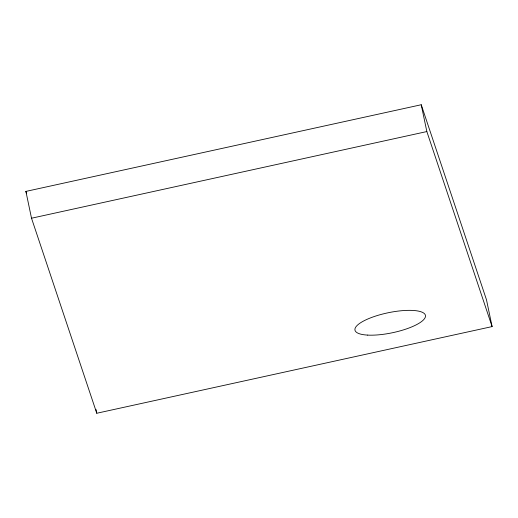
<?xml version="1.0" encoding="UTF-8"?>
<svg xmlns="http://www.w3.org/2000/svg" width="518" height="518" viewBox="0 0 518 518"><rect width="100%" height="100%" fill="white"/><g stroke="black" fill="none" stroke-linecap="round" stroke-linejoin="round"><path stroke-width="0.78" d="M25.9 191.407L421.231 104.746L486.486 299.78L492.1 326.593L96.769 413.254L31.514 218.22L25.9 191.407L26.671 193.706M31.514 218.22L426.845 131.559L492.1 326.593M421.231 104.746L426.845 131.559M95.947 409.311L96.769 413.254M367.683 335.101A35.995 10.218 -11.8 0 0 425.013 317.838A35.995 10.218 -11.8 0 0 377.978 315.332A35.995 10.218 -11.8 0 0 367.683 335.101"/></g></svg>
